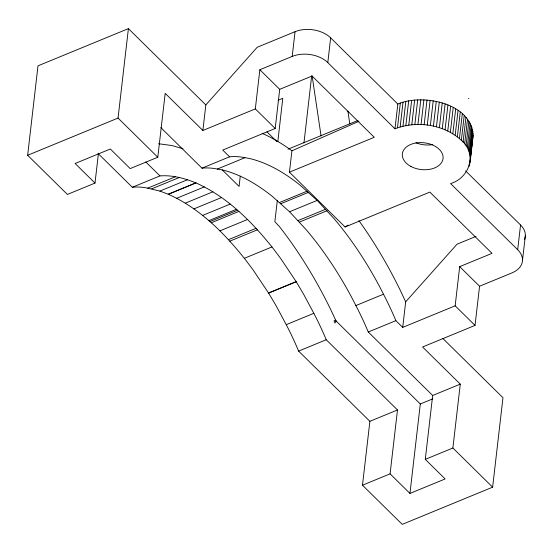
<?xml version="1.0" encoding="UTF-8"?>
<svg xmlns="http://www.w3.org/2000/svg" width="553" height="553" viewBox="0 0 553 553"><rect width="100%" height="100%" fill="white"/><g stroke="black" fill="none" stroke-linecap="round" stroke-linejoin="round"><path stroke-width="0.83" d="M98.054 153.471L132.347 187.267A168.395 81.74 67.6 0 1 147.686 188.144L159.9 191.082L168.368 194.29C199.502 208.184 224.2 232.993 245.131 259.302L253.198 270.044L268.509 292.966L275.912 305.401L286.24 324.666A168.395 81.74 67.6 0 1 298.62 351.107L369.881 421.317L362.485 485.209L402.231 524.368L492.626 487.172L452.886 448.006L460.276 384.121L422.582 346.98L475.027 325.399L479.562 286.233L511.905 272.919A25.597 16.825 6.6 0 0 517.691 249.721L450.571 183.568C469.497 177.983 477.647 153.672 461.347 140.275C443.9 124.301 416.803 120.36 394.973 128.794L327.798 62.6A25.604 16.832 6.6 0 0 292.191 56.434L259.848 69.74L255.32 108.9L275.194 128.483L222.748 150.063L229.592 156.81A168.395 81.74 67.6 0 1 244.931 157.688L248.974 158.379A225.327 109.37 67.6 0 1 299.878 184.972L317.166 200.4L334.116 218.712A225.327 109.37 67.6 0 1 380.125 287.608L383.485 294.217A168.395 81.74 67.6 0 1 395.865 320.65L402.715 327.397L455.16 305.816L459.688 266.65L492.032 253.343L429.868 192.091L345.079 226.986L289.44 172.156L291.915 150.81L290.228 149.538A259.461 125.939 67.6 0 0 262.108 133.328M394.973 128.794L397.835 104.061C423.37 92.807 476.437 104.026 472.566 139.591M277.82 141.63L282.79 98.31L278.104 100.245M303.977 142.84L311.671 75.872M98.448 153.264L94.998 183.078L67.39 194.435L27.65 155.275L37.998 65.828L128.4 28.632L205.834 104.932L202.875 130.48L255.32 108.9M94.998 183.078L75.125 163.494L110.317 149.013L130.19 168.596L157.792 157.239L118.052 118.072L128.4 28.632M157.792 157.239L165.188 93.346L202.875 130.48M240.272 176.172L239.083 186.451L222.278 169.902M275.194 128.483L279.721 89.323L259.848 69.74M292.191 56.434L295.053 31.701A25.604 16.832 6.6 0 1 330.659 37.874L397.835 104.061M277.343 200.304L274.862 221.712L279.521 226.695A259.461 125.939 67.6 0 1 330.604 309.341L336.037 320.934L420.308 403.987L409.96 493.428L445.151 478.946L425.285 459.37L432.674 395.478L368.263 332.007A168.395 81.74 67.6 0 0 355.883 305.574L352.524 298.973A225.327 109.37 67.6 0 0 306.514 230.069L289.565 211.758L272.276 196.329A225.327 109.37 67.6 0 0 221.373 169.736L217.329 169.052A168.395 81.74 67.6 0 0 201.99 168.174L160.854 127.632M327.798 62.6L330.659 37.874M397.469 127.784L400.331 103.058M400.165 126.927L403.026 102.194M402.957 126.188L405.819 101.462M405.833 125.586L408.695 100.853M408.785 125.109L411.646 100.383M411.791 124.764L414.653 100.038M414.847 124.556L417.709 99.83M417.937 124.487L420.798 99.761M421.04 124.549L423.902 99.823M424.158 124.75L427.02 100.024M402.715 327.397L405.667 301.841L400.241 290.249A259.461 125.939 67.6 0 0 358.925 220.647M427.269 125.082L430.13 100.356M409.96 493.428L390.086 473.852L397.483 409.96L326.222 339.749A168.395 81.74 67.6 0 0 313.841 313.309L303.514 294.044L296.125 281.601L280.813 258.68L272.74 247.938C251.809 221.629 227.117 196.82 195.983 182.925L195.852 182.87C184.529 178.232 172.28 174.969 159.948 175.902L132.347 187.267M430.358 125.552L433.22 100.826M433.414 126.146L436.276 101.42M436.428 126.872L439.289 102.146M439.379 127.729L442.241 102.996M442.262 128.704L445.124 103.971M445.061 129.789L447.923 105.063M447.764 130.999L450.626 106.273M450.356 132.312L453.218 107.579M452.831 133.722L455.693 108.996M455.181 135.236L458.043 110.51M457.386 136.833L460.248 112.107M459.446 138.52L462.308 113.794M461.347 140.275L464.209 115.549M463.082 142.107L465.944 117.374M464.651 143.994L467.513 119.261M466.034 145.93L468.896 121.204M467.23 147.914L470.091 123.188M468.239 149.932L471.101 125.206M469.055 151.978L471.916 127.252M469.67 154.045L472.532 129.312M470.085 156.112L472.946 131.386M469.103 166.308L469.4 163.75M470.292 158.186L473.154 133.46M469.704 164.317L471.28 150.679M471.481 148.971L472.462 140.441M470.105 162.299L473.161 135.526M517.691 249.721L520.553 224.995L465.598 170.891M492.626 487.172L502.974 397.725L442.753 338.381M522.488 260.422L525.35 235.696M205.834 104.932L257.193 47.282L295.053 31.701M405.667 301.841L457.027 244.198L475.96 236.407M345.079 226.986L347.982 225.161M291.915 150.81L358.918 121.301M27.65 155.275L118.052 118.072M279.721 89.323L312.065 76.01L374.27 137.31L289.44 172.156M147.686 188.144L175.287 176.787M151.729 188.829L179.331 177.472M201.99 168.167L229.592 156.81M159.9 191.082L187.502 179.725M217.329 169.052L244.931 157.695M168.243 194.234L195.852 182.87M168.368 194.29L195.983 182.925M288.044 149.186L358.04 120.43M176.725 198.257L204.34 186.9M185.31 203.151L212.919 191.787M193.958 208.875L221.566 197.518M468.488 98.482L468.861 98.323M202.633 215.421L230.242 204.064M208.827 220.661L236.435 209.297M209.919 221.594L237.534 210.23M211.301 222.755L238.91 211.398M279.569 202.502L307.171 191.138M280.945 203.663L308.546 192.306M219.921 230.85L247.53 219.486M289.565 211.758L317.166 200.4M228.458 239.663L256.067 228.299M229.792 241.17L257.408 229.813M298.102 220.571L325.703 209.214M299.436 222.078L327.037 210.721M244.329 258.313L271.945 246.949M268.509 292.966L296.125 281.601M268.62 293.145L296.235 281.781M286.24 324.666L313.841 313.309M355.883 305.574L383.485 294.217M298.62 351.107L326.222 339.749M368.263 332.007L395.865 320.65M369.881 421.317L397.483 409.96M432.674 395.478L460.276 384.121M420.308 403.987L432.819 398.837M362.485 485.209L390.086 473.852M425.285 459.37L452.886 448.006M158.593 143.745L171.962 145.543L182.974 148.75M459.688 266.65L479.562 286.233M455.16 305.816L475.027 325.399M267.009 131.918L276.714 141.478M145.868 162.029L159.948 175.902M347.899 111.132L349.786 123.837M312.12 75.872L321.079 136.003M432.799 144.561A20.482 13.466 6.6 0 1 415.987 142.757M520.553 224.995A25.597 16.825 6.6 0 1 524.576 239.29M336.037 320.934L334.945 323.014L333.998 320.996L335.249 320.159L336.037 320.934M410.851 166.412A20.482 13.466 6.6 0 0 443.015 158.808A20.482 13.466 6.6 0 0 414.238 143.331A20.482 13.466 6.6 0 0 410.851 166.412"/></g></svg>
